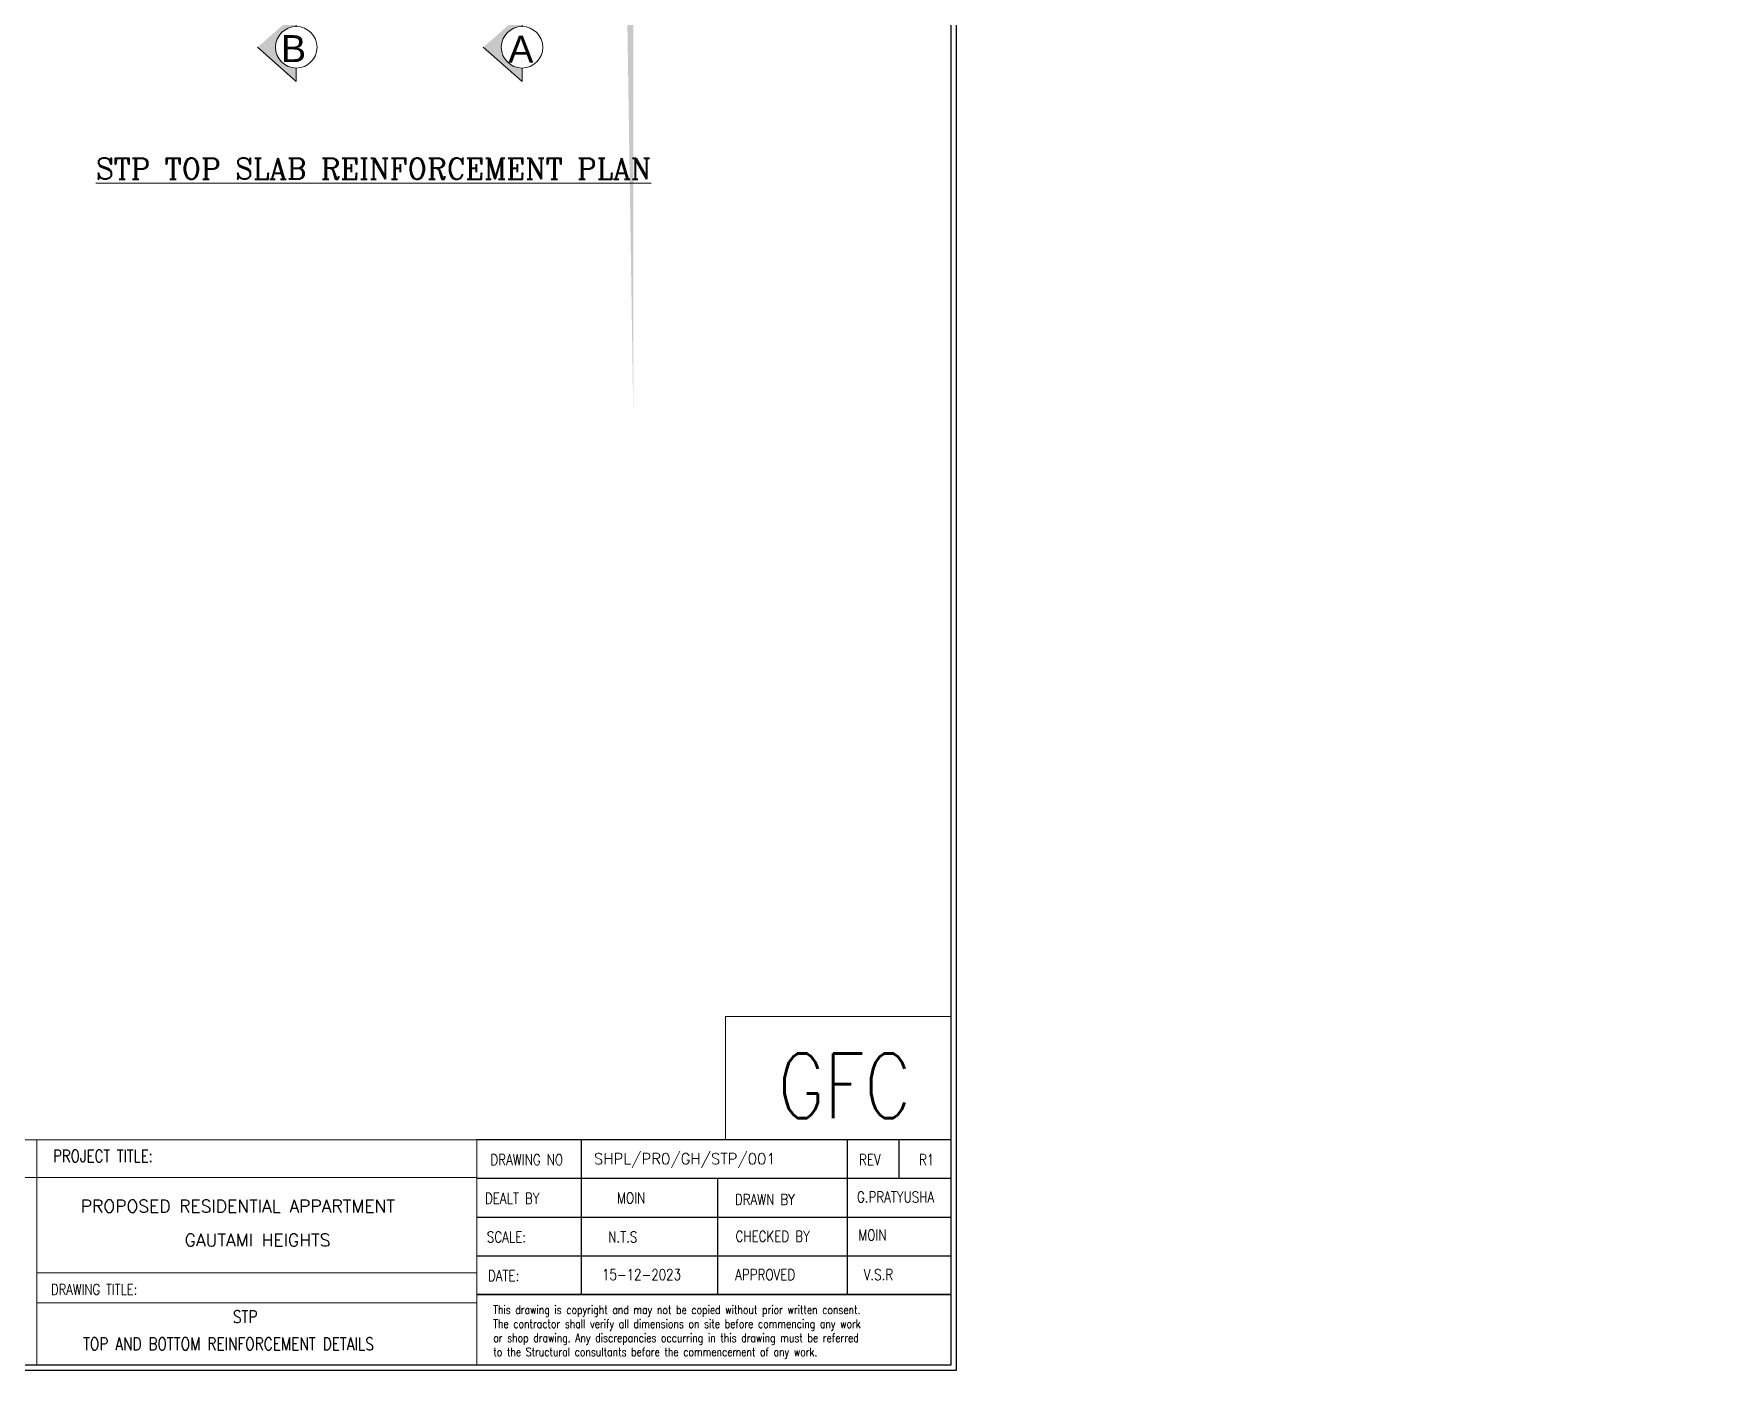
# Model space of a CAD drawing. Header units: millimetres. Extents: x -586673698 to -573385747, y -389867798 to -389752240.
# Drawn here: x -586554630 to -586526676, y -389818040 to -389795730 of the extents above; entities that cross this region are included whole.
import ezdxf

# ---------------------------------------------------------------- set-up
doc = ezdxf.new("R2010")
doc.units = ezdxf.units.MM
doc.header["$LTSCALE"] = 100
for name, color, linetype in [('0-text', 241, 'Continuous'), ('A-TEXT-ROOM-100', 4, 'Continuous'), ('PLATFORM', 230, 'Continuous'), ('STP', 171, 'Continuous'), ('TBLK_NOTE', 4, 'Continuous'), ('text', 7, 'Continuous')]:
    doc.layers.add(name, color=color, linetype=linetype)
for name, color, linetype, lineweight in [('TBLK FRAME', 6, 'Continuous', 20), ('TBLK_LINE', 141, 'Continuous', 30), ('wall hatch', 8, 'Continuous', 9)]:
    doc.layers.add(name, color=color, linetype=linetype, lineweight=lineweight)
doc.styles.add('Cesma', font='romans.shx', dxfattribs={"width": 0.8, "height": 1.5})
doc.styles.add('COM', font='complex.shx')
doc.styles.add('simplex-0.8', font='simplex.shx', dxfattribs={"width": 0.8})
doc.styles.add('STAIR CASE', font='complex.shx', dxfattribs={"width": 0.8, "height": 75, "bigfont": 'GBCBIG.shx'})
doc.styles.add('VP-A', font='arial.ttf')
pattern_1 = [(50.018955454, (877864.36, -310.42), (273.28489835, -23.81821738), [28.575, -314.325]), (355.018955454, (877864.36, -310.42), (-52.9599417, 286.56776253), [22.86, -251.46087625]), (100.470400154, (877887.13, -312.4), (220.32495593, 262.74953347), [24.2850132, -267.1353669]), (46.203155454, (877864.33, -234.22), (406.6394027, -62.92896476), [42.8625, -471.4875]), (96.654513064, (877898.2, -239.46), (355.98339573, 371.256979), [36.4275347, -400.70341224]), (351.203106624, (877864.33, -234.2), (355.98339575, 371.256979), [34.2899506, -377.18959788]), (21.018955454, (877902.44, -253.26), (227.47232383, -153.32254985), [28.575, -314.325]), (326.018955454, (877902.44, -253.26), (92.61163369, 276.31260348), [22.86, -251.46]), (71.470400454, (877921.4, -266.03), (320.08395701, 122.99005506), [24.2850132, -267.1349064]), (37.518955454, (877864.36, -310.42), (4.590943963, 126.834084096), [0, -248.412, 0, -255.27, 0, -252.4125]), (7.518955454, (877864.36, -310.42), (100.179773408, 150.304013436), [0, -145.542, 0, -242.697, 0, -96.2025]), (327.518955454, (877779.39, -310.45), (203.388724524, -8.525828331), [0, -95.25, 0, -297.18, 0, -394.335]), (317.518955454, (877741.3, -310.46), (222.181141956, 38.213243957), [0, -123.825, 0, -197.358, 0, -280.035])]

# ---------------------------------------------------------------- blocks, each defined once
blk = doc.blocks.new('SECT LINE')
at = {"layer": 'STP', "lineweight": 0}
blk.add_hatch(color=7, dxfattribs=at).paths.add_polyline_path([(571, 0), (346, 0, 1), (-346, 0), (-572, 0), (0, 646)])
at = {"layer": 'STP', "color": 7, "lineweight": 0}
for p, q in [((-572, 0), (0, 646)), ((-346, 0), (-572, 0)), ((-346, 0), (-572, 0)), ((346, 0), (1202, 0))]:
    blk.add_line(p, q, dxfattribs=at)
blk.add_circle((0, 0), 346, dxfattribs=at)
blk.add_circle((0, 0), 346, dxfattribs=at)

msp = doc.modelspace()

# ---------------------------------------------------------------- hatches: boundary and pattern name
at = {"layer": 'wall hatch', "ltscale": 3}
h = msp.add_hatch(dxfattribs=at)
h.set_pattern_fill('AR-CONC', color=8, scale=1.5, angle=0.01896, style=0)
h.set_pattern_definition(pattern_1)
edge = h.paths.add_edge_path()
edge.add_line((-586544627.2, -389763430.6), (-586544627.2, -389802031.5))
edge.add_line((-586544927.2, -389782131.1), (-586544927.2, -389780131.1))
h = msp.add_hatch(dxfattribs=at)
h.set_pattern_fill('AR-CONC', color=8, scale=1.5, angle=0.01896, style=0)
h.set_pattern_definition(pattern_1)
edge = h.paths.add_edge_path()
edge.add_line((-586544627.2, -389763430.6), (-586544627.2, -389802031.5))
edge.add_line((-586544927.2, -389782131.1), (-586544927.2, -389780131.1))

# ---------------------------------------------------------------- linework, layer by layer
at = {"layer": 'A-TEXT-ROOM-100', "linetype": 'ByBlock', "lineweight": 9, "elevation": -1774.6}
msp.add_lwpolyline([(-586543088.7, -389814191.2), (-586539332, -389814191.2), (-586539332, -389812133.2), (-586543088.7, -389812133.2)], close=True, dxfattribs=at)
at = {"layer": 'TBLK FRAME', "lineweight": 20}
msp.add_line((-586576702.6, -389814191.2, -1774.6), (-586539332, -389814191.2, -1774.6), dxfattribs=at)
at = {"layer": 'TBLK_LINE', "lineweight": 20}
for p, q in [((-586554575.3, -389814191.2, -1774.6), (-586554575.3, -389817951.3, -1774.6)), ((-586547236.9, -389814191.2, -1774.6), (-586547236.9, -389817951.3, -1774.6)), ((-586576702.6, -389814820.7, -1774.6), (-586547236.9, -389814820.7, -1774.6)), ((-586547236.9, -389816412.2, -1774.6), (-586554575.3, -389816412.2, -1774.6)), ((-586554575.3, -389816911.1, -1774.6), (-586547236.9, -389816911.1, -1774.6))]:
    msp.add_line(p, q, dxfattribs=at)
at = {"layer": 'TBLK_LINE'}
for p, q in [((-586539332, -389814191.2, -1774.6), (-586547236.9, -389814191.2, -1774.6)), ((-586545494.3, -389814191.2, -1774.6), (-586545494.3, -389816771.2, -1774.6)), ((-586541061.2, -389814191.2, -1774.6), (-586541061.2, -389816771.2, -1774.6)), ((-586540197.3, -389814191.2, -1774.6), (-586540197.3, -389814836.2, -1774.6)), ((-586539332, -389814836.2, -1774.6), (-586547236.9, -389814836.2, -1774.6)), ((-586543220.7, -389814836.2, -1774.6), (-586543220.7, -389816771.2, -1774.6)), ((-586547236.9, -389815481.2, -1774.6), (-586539332, -389815481.2, -1774.6)), ((-586547236.9, -389816126.2, -1774.6), (-586539332, -389816126.2, -1774.6)), ((-586539332, -389816771.2, -1774.6), (-586547236.9, -389816771.2, -1774.6)), ((-586539332, -389816771.2, -1774.6), (-586547236.9, -389816771.2, -1774.6)), ((-586547236.9, -389816771.2, -1774.6), (-586539332, -389816771.2, -1774.6))]:
    msp.add_line(p, q, dxfattribs=at)
at = {"layer": 'TBLK_LINE', "elevation": -1774.6}
for points in [[(-586539243.1, -389818040.2), (-586583892.5, -389818040.2), (-586583892.5, -389752239.8), (-586539243.1, -389752239.8)], [(-586539332, -389817951.3), (-586583803.5, -389817951.3), (-586583803.5, -389752328.7), (-586539332, -389752328.7)]]:
    msp.add_lwpolyline(points, close=True, dxfattribs=at)

# ---------------------------------------------------------------- block references
at = {"layer": 'PLATFORM', "linetype": 'Continuous', "lineweight": 13}
for p, rotation in [((-586550247, -389795960.4, -319.1), 90.00000000000001), ((-586546481.7, -389795960.4, -319.1), 89.99999999998722)]:
    msp.add_blockref('SECT LINE', p, dxfattribs=dict(at, rotation=rotation))

# ---------------------------------------------------------------- texts
at = {"layer": '0-text', "color": 241, "lineweight": 13, "style": 'VP-A'}
for s, p in [('B', (-586550503, -389796207.7, -319.1)), ('A', (-586546711.5, -389796217.8, -319.1))]:
    msp.add_text(s, height=450, dxfattribs=at).set_placement(p)
at = {"layer": 'A-TEXT-ROOM-100', "linetype": 'ByBlock', "lineweight": 9, "insert": (-586541104.6, -389812748.1, -1470), "char_height": 1080, "width": 35371.79, "attachment_point": 2, "style": 'simplex-0.8'}
msp.add_mtext('GFC', dxfattribs=at)
at = {"layer": 'TBLK_NOTE', "lineweight": 20, "attachment_point": 1, "style": 'simplex-0.8'}
for s, insert, char_height, width in [('PROJECT TITLE:', (-586554303.5, -389814358.9, -1774.6), 203.853, 4530.063), ('DRAWING TITLE:', (-586554339, -389816599.4, -1774.6), 177.263, 3939.186)]:
    msp.add_mtext(s, dxfattribs=dict(at, insert=insert, char_height=char_height, width=width))
at = {"layer": 'TBLK_NOTE', "attachment_point": 1, "style": 'simplex-0.8'}
for s, insert, char_height, width in [('DRAWING NO ', (-586547010.1, -389814433.1, -1774.6), 181.403, 4031.188), ('{\\Fsimplex8|c0;\\W1;SHPL/PR0/GH/STP/001}', (-586545282, -389814416.3, -1774.6), 181.403, 3717.175), ('REV', (-586540860.2, -389814433.1, -1774.6), 181.4, 4031.188), ('R1', (-586539859.6, -389814433.1, -1774.6), 181.4, 4031.188), ('G.PRATYUSHA', (-586540895.4, -389815055.1, -1774.6), 181.403, 2295.766), ('DEALT BY', (-586547099.4, -389815078.1, -1774.6), 181.4, 4031.188), ('DRAWN BY', (-586542931.8, -389815095.6, -1774.6), 181.4, 4031.188), ('SCALE:', (-586547068.1, -389815723.1, -1774.6), 181.4, 4031.188), ('N.T.S', (-586545043.7, -389815723.1, -1774.6), 181.4, 4031.188), ('CHECKED BY', (-586542920.6, -389815710.1, -1774.6), 181.4, 4031.188), ('MOIN', (-586540873.5, -389815687.5, -1774.6), 181.4, 3941.211), ('DATE:', (-586547049.9, -389816368.1, -1774.6), 181.4, 4031.188), ('15-12-2023', (-586545148, -389816349, -1774.6), 181.4, 1460.865), ('APPROVED', (-586542926.2, -389816350.2, -1774.6), 181.4, 4031.188), ('V.S.R', (-586540782.9, -389816350.2, -1774.6), 181.4, 4031.188)]:
    msp.add_mtext(s, dxfattribs=dict(at, insert=insert, char_height=char_height, width=width))
at = {"layer": 'TBLK_NOTE', "attachment_point": 1}
for s, insert, char_height, style in [('MOIN', (-586544897.3, -389815071.3, -1774.6), 181.4, 'simplex-0.8'), ('This drawing is copyright and may not be copied without prior written consent.\\PThe contractor shall verify all dimensions on site before commencing any work\\Por shop drawing. Any discrepancies occurring in this drawing must be referred\\Pto the Structural consultants before the commencement of any work.', (-586546960.4, -389816955.8, -1774.6), 140.852, 'Cesma')]:
    msp.add_mtext(s, dxfattribs=dict(at, insert=insert, char_height=char_height, style=style))
at = {"layer": 'text', "lineweight": 9, "style": 'STAIR CASE'}
msp.add_text('%%USTP TOP SLAB REINFORCEMENT PLAN', height=347.431, dxfattribs=at).set_placement((-586553590.1, -389798159.7, -1599.3))
at = {"layer": 'text', "color": 240, "lineweight": 9, "style": 'COM'}
for s, p in [('PROPOSED RESIDENTIAL APPARTMENT', (-586553841.4, -389815403, -1774.6)), ('GAUTAMI HEIGHTS', (-586552109, -389815967.7, -1774.6))]:
    msp.add_text(s, height=209.322, dxfattribs=at).set_placement(p)
at = {"layer": 'text', "color": 240, "lineweight": 9, "char_height": 209.322, "width": 14763.871, "attachment_point": 1, "style": 'COM'}
for s, insert in [('{\\W0.8;\\C7;STP}', (-586551303.9, -389817038.3, -1774.6)), ('{\\W0.8;\\C7;TOP AND BOTTOM REINFORCEMENT DETAILS}', (-586553805, -389817492, -1774.6))]:
    msp.add_mtext(s, dxfattribs=dict(at, insert=insert))

doc.saveas('drawing.dxf')
